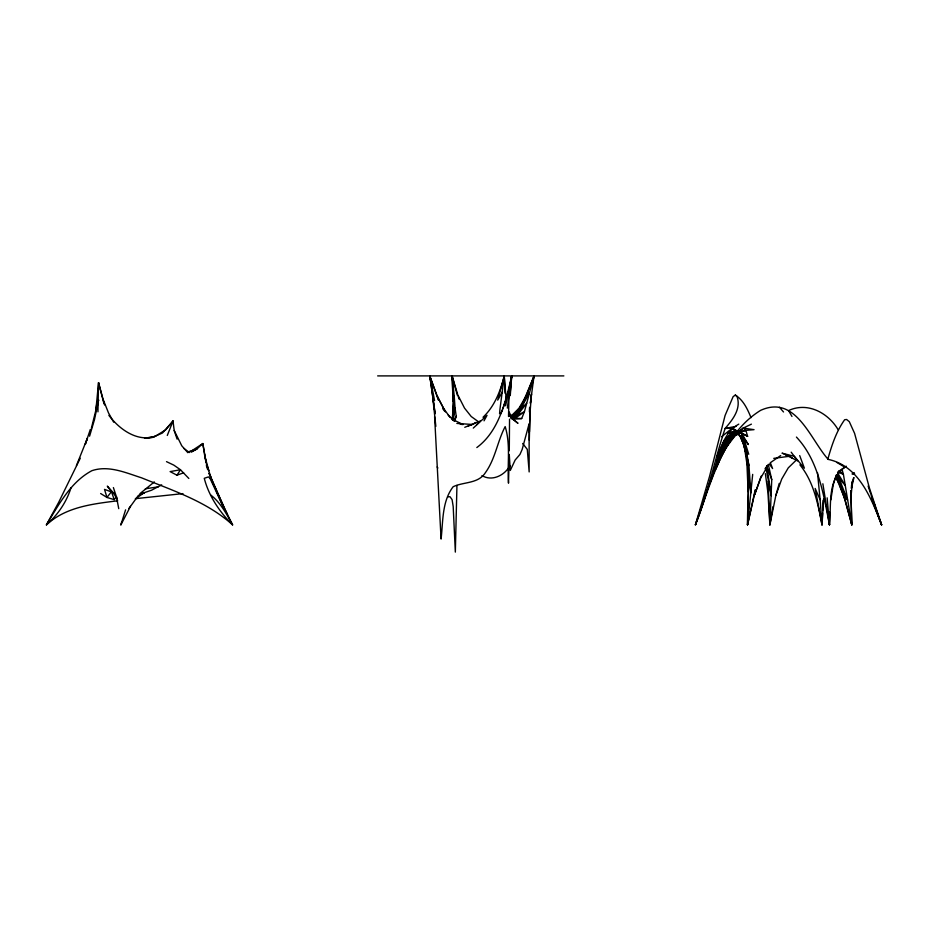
<?xml version="1.0" encoding="UTF-8"?>
<svg xmlns="http://www.w3.org/2000/svg" width="928" height="928" viewBox="0 0 928 928"><rect width="100%" height="100%" fill="white"/><g stroke="black" fill="none" stroke-linecap="round" stroke-linejoin="round"><path stroke-width="1.39" d="M509.286 450.776L509.542 419.212M504.67 404.248L504.681 401.696M529.192 432.32L529.262 424.27M829.574 512.059L829.458 524.854C823.472 494.438 818.554 460.613 796.433 437.076M529.308 440.232L530.108 407.206M739.396 432.123L741.344 432.842C752.295 461.97 747.179 494.427 747.539 524.854L755.299 490.831M836.024 476.134L842.253 489.056L851.811 524.854L850.883 490.842L851.811 524.854L837.706 474.196M529.482 431.717L530.12 407.299M529.424 411.997L529.552 407.647M768.291 464.429L771.748 479.648L769.88 524.854L775.866 495.401L779.242 483.384M822.544 513.312L822.011 524.854C817.951 503.95 813.763 481.783 799.901 464.835M822.684 510.423L823.148 500.331M770.101 520.596L769.88 524.854L772.931 506.746M839.666 471.192L838.123 471.668L846.359 466.262C826.558 478.407 831.639 505.354 829.458 524.854L822.858 483.766M97.95 411.846L98.542 382.684L104.597 404.968M456.947 485.425L455.335 552.102L453.189 506.502L452.098 499.647L449.976 496.689L447.656 496.921M823.658 498.939L822.011 524.854L815.167 488.464L820.132 499.728L822.011 524.854L821.535 517.685M508.521 416.498L508.985 395.572L511.688 376.176C505.424 401.65 499.136 430.986 476.83 447.551M510.284 395.398L511.688 376.176L505.621 405.78M452.18 419.653L454.233 396.256L452.191 376.269L459.047 399.052M529.923 414.294L531.477 393.878L530.364 403.17M509.936 395.804L511.688 376.176L510.388 384.238M850.64 500.621L852.461 481.493L851.336 488.174M103.959 403.552L98.542 382.684L95.886 410.153L91.42 428.063M752.689 474.382L747.539 524.854L755.206 489.764M503.985 378.833L504.252 376.107C500.389 391.14 494.578 406.36 483.036 417.24M748.42 516.316L747.539 524.854L748.78 478.558L750.88 492.942L748.954 465.52L745.509 446.438L742.481 438.932L748.954 465.52M500.552 413.981L499.577 413.668L499.948 409.294L504.252 376.107L506.085 398.344M507.338 408.123L508.985 395.572M530.398 403.088L534.006 376.153L518.126 414.236L515.202 418.273L512.697 419.259L510.702 417.646L517.986 423.307L511.073 417.31M96.964 402.311L95.886 410.153L98.646 399.898L94.47 419.676L89.587 436.183M453.27 420.291L455.056 407.984L454.233 396.256L452.644 419.618M830.838 499.914L833.17 485.077L835.409 477.386M851.51 486.922L852.136 483.001M712.484 474.765L695.397 524.854C708.018 493.534 714.502 460.218 725.139 428.423C732.702 419.676 741.391 408.865 737.029 396.5L735.312 395.061L733.132 396.639L725.081 415.477L709.537 476.412L695.397 524.854C711.057 484.625 721.218 434.733 760.624 410.35C795.899 394.354 810.179 439.327 828.205 459.395C859.154 465.914 871.346 498.777 881.6 524.854L869.466 488.174L854.595 433.376L849.294 421.66L846.614 419.491L844.642 419.734C836.198 431.578 831.708 445.486 827.788 459.337M851.475 485.692L852.055 483.024M532.254 384.064L534.006 376.153L524.181 401.024L513.903 416.718M452.516 419.526L455.056 407.984L456.228 416.243L454.639 421.324M851.486 488.198L853.934 477.618M534.006 376.153L524.413 411.73L521.687 418.551L512.697 419.259L509.02 411.835M138.33 495.506L130.488 506.375L120.884 524.854L125.593 509.832M120.884 524.854L121.777 522.104M709.143 484.903C718.643 464.998 717.878 436.206 738.769 424.131M852.345 481.69L853.667 477.665M502.941 408.761L504.902 402.88M90.341 429.386L85.295 444.326L87.452 438.086L76.432 465.566M71.038 487.618C66.596 502.06 57.733 514.936 46.4 524.865L58.684 502.315L80.26 458.235M761.18 476.122L754.58 494.879L760.566 478.314L768.396 464.8M167.284 435.452L173.014 421.068L174.209 430.522L177.109 439.141M736.02 426.358L725.139 428.423L732.18 428.226L737.911 431.334L733.793 431.3C722.668 441.438 720.418 457.434 714.757 470.763C721.764 458.467 723.817 442.818 734.234 432.703L736.519 432.877M775.866 495.401L781.724 479.057L788.266 467.874L796.004 460.358M713.528 471.702L721.717 451.449L730.011 437.053L735.359 432.912L737.748 432.889M716.845 456.97L724.107 440.672L733.793 431.3L737.54 432.622M718.295 460.833L726.601 443.398L735.359 432.912L743.862 438.538L748.362 444.57L741.344 432.842L732.064 436.508L723.55 450.625M501.05 412.972L502.547 409.932M453.989 420.767L456.228 416.243M523.346 401.789L527.44 393.611L515.782 413.772L511.606 416.359M720.499 458.212L732.064 436.508L737.354 432.552M171.773 423.365L173.014 421.068L162.412 433.016L152.076 437.564L144.536 438.283L155.15 436.369L165.718 429.803L173.014 421.068M484.033 420.825L487.026 415.35L473.28 428.098M502.489 391.79L497.71 400.119L504.252 376.107L505.006 393.228M524.181 401.024L529.447 392.614L521.072 408.297L514.135 416.649M188.825 478.454L180.461 469.742L170.114 471.61L176.981 475.206L180.461 469.742L173.826 465.137L166.506 461.645M726.52 447.122L737.563 432.448M509.936 465.717C504.693 475.333 492.13 481.76 481.992 475.588M765.02 468.779L767.444 465.45M113.39 487.583L117.102 498.812L112.868 492.211L107.312 486.121L111.488 491.643L106.964 497.454L100.642 493.522M114.086 492.919L104.504 489.369L106.964 497.454L114.19 499.624L116.464 496.735M128.772 508.498L130.488 506.375M735.359 432.912L726.601 443.398L717.332 460.033L725.209 443.004L730.011 437.053L738.131 433.979M737.505 432.738L729.338 441.519L735.846 433.84L743.224 428.11L751.402 424.142M476.563 424.769L480.391 420.941L464.766 427.298M510.504 416.672L518.439 408.819M724.107 440.672L729.164 435.916L734.234 432.703L725.209 443.004L720.72 449.744L729.164 435.916L731.914 435.093M140.151 493.476L154.315 481.922M743.224 428.11L732.992 437.332L735.846 433.84L745.857 430.372L754.046 429.664L743.224 428.11L745.857 430.372L747.632 436.311L738.41 431.764M721.671 436.682L732.18 428.226L736.751 431.265M515.214 416.312L524.413 411.73L515.202 418.273L512.778 418.284M770.263 462.77L780.692 455.532M135.511 498.754L144.223 492.71L141.671 493.568L151.577 490.204L161.681 484.868M190.518 451.623L202.814 443.526L206.062 462.759L202.814 443.526L196.91 449.001L191.272 452.18M475.82 422.484L472.723 424.49L456.843 423.423M854.27 472.63L852.055 473.941L854.618 473.802M512.569 417.136L518.126 414.236L526.675 403.274L515.782 413.772L511.119 416.011M191.899 451.24L196.91 449.001L188.129 451.89M509.472 416.417L511.931 415.326M155.15 436.369C137.089 442.296 119.364 429.165 108.878 415.384M139.27 494.578L144.223 492.71M176.981 475.206L183.64 472.781M468.269 425.929L471.61 424.85M773.766 458.362L789.647 456.251L792.477 458.258M788.87 410.431C807.836 401.731 828.379 413.018 838.204 429.826M740.892 431.3L745.857 430.372M731.624 432.494L727.842 433.19L733.793 431.3L736.02 433.132M734.141 432.03L737.911 431.334M145.336 488.789L158.421 486.817M182.967 493.615L135.407 498.672M117.74 500.784C92.73 503.904 65.772 506.92 46.4 524.865C58.719 504.936 70.389 482.119 91.907 470.682C108.588 465.032 125.744 472.77 141.566 477.827C173.118 490.657 206.874 501.63 232.603 524.865L220.122 499.705L209.102 473.547M377.661 375.898L563.864 375.898M521.687 418.551L515.202 418.273L509.727 415.025M844.782 467.144L837.01 462.527M460.091 423.957L462.248 424.572M799.704 455.59L804.379 468.176L794.275 456.344L782.014 453.154L788.58 455.868M838.135 472.178L843.401 474.336L851.811 524.854L851.022 519.413M452.69 419.479L463.107 424.56M785.39 454.697L797.662 460.891L791.19 452.18M741.344 432.842L747.632 436.311M509.832 415.779L512.128 417.055M477.85 421.312L471.227 416.521L464.522 408.111L458.478 396.244M183.721 448.317L189.428 452.562M735.312 395.061C743.386 400.13 747.539 409.155 751.03 417.67M839.341 470.809L843.401 474.336L842.044 469.382M210.842 495.088C220.736 502.779 226.536 514.182 232.603 524.865C219.634 512.082 208.823 496.039 204.264 478.303L208.452 476.899L211.526 479.915L227.534 514.738M448.212 415.164L454.349 421.092M187.85 452.702L181.749 445.765L174.209 430.522M742.11 436.508L743.862 438.538L748.734 454.256L740.695 436.056M779.474 407.264L783.522 411.986M522.673 443.468L527.29 449.396L529.157 471.934L529.122 423.725L522.174 449.419L519.958 454.442L515.168 460.01L510.284 470.438L509.275 454.465L508.498 483.163C507.164 464.406 510.806 444.767 505.168 426.602C497.443 441.299 495.424 458.571 485.657 472.306C478.465 483.964 463.942 481.62 453.154 486.713C441.844 501.491 443.143 521.455 441.078 539.075L434.606 416.637M442.818 408.749L444.489 410.976M836.43 475.287L845.176 485.39L837.52 472.781M449.86 417.078L443.572 408.424L437.39 396.511L429.873 376.269L435.116 413.61L429.873 376.269L438.41 400.13M769.312 463.954L772.595 468.547L770.507 463.165M437.169 466.935L437.877 468.014M836.395 474.579L839.446 479.312L847.542 500.122L842.253 489.056M788.58 410.605L791.967 416.452M113.657 422.147L108.483 412.856L103.681 400.803M740.683 435.65L741.878 437.842M836.035 477.85L839.179 483.801M445.486 411.904L437.39 396.511L438.225 399.063M223.486 507.419L210.25 478.813M223.555 506.305L209.113 473.257M739.604 435.093L742.992 442.633L741.588 437.714L746.553 455.439L748.13 491.747M872.54 500.795L881.6 524.854L870.974 494.612M871.694 498.313L874.953 506.027L871.659 498.255M740.428 436.937L744.233 445.985L747.075 464.789M771.748 479.648L766.667 466.111M835.629 476.018L845.048 499.426L839.666 485.1M871.624 498.394L881.6 524.854M111.488 491.643L114.19 499.624M211.166 477.978L206.48 464.023L208.777 470.647L204.473 454.627M868.121 486.052L870.534 493.348M206.364 465.578L207.652 469.568M457.365 395.282L452.191 376.269L453.27 408.923M766.83 466.03L771.226 495.738L765.936 467.573M742.481 438.932L744.233 445.985M432.123 386.953L429.873 376.269L434.559 400.502M116.464 496.874L118.749 508.66M98.542 382.684L99.308 386.79M765.368 473.64L767.943 492.756L769.88 524.854L768.117 481.191M453.398 387.324L452.191 376.269L453.154 401.267M828.704 517.708L829.458 524.854L827.161 497.849M433.121 400.826L435.847 426.335M820.132 499.728L817.487 472.7"/></g></svg>
